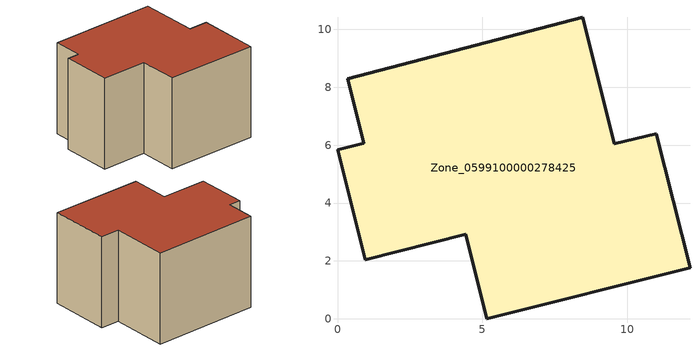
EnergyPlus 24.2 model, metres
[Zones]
Zone_0599100000278425
 floor ground (C_G): 12.17,1.76 5.16,0 4.43,2.92 0.95,2.05 0,5.84 0.91,6.07 0.35,8.29 8.47,10.42 9.56,6.04 11,6.4 z0
 wall outside (C_F): 9.56,6.04 8.47,10.42 0.35,8.29 0.91,6.07 0,5.84 0.95,2.05 4.43,2.92 5.16,0 12.17,1.76 11,6.4 9.56,6.04 z0:7.12
 roof outside (C_R): 5.16,0 12.17,1.76 11,6.4 9.56,6.04 8.47,10.42 0.35,8.29 0.91,6.07 0,5.84 0.95,2.05 4.43,2.92 z7.12
[BUILDING]
Pand.0599100000278425: North Axis=0; Terrain=City; Loads Convergence Tolerance Value=0.04; Temperature Convergence Tolerance Value=0.4; Solar Distribution=FullExterior; Maximum Number of Warmup Days=25; Minimum Number of Warmup Days=1
[Site:Location]
Rotterdam.The.Hague.AP_ZH_NLD Design_Conditions: Latitude=51.96; Longitude=4.45; Time Zone=1; Elevation=-4.5
[SITE:GROUNDTEMPERATURE:BUILDINGSURFACE]
18, 18, 18, 18, 18, 18, 18, 18, 18, 18, 18, 18
[MATERIAL] Thermal Absorptance=0.9; Solar Absorptance=0.7; Visible Absorptance=0.7
Name | Roughness | Thickness | Conductivity | Density | Specific Heat
G.TC.1975-1991 | MediumSmooth | 0.15 | 0.288461 | 540 | 1210
F.TC.1975-1991 | Rough | 0.3 | 0.230769 | 1920 | 840
R.TC.1975-1991 | MediumRough | 0.2 | 0.153846 | 1500 | 1000
[CONSTRUCTION]
C_G: G.TC.1975-1991
C_F: F.TC.1975-1991
C_R: R.TC.1975-1991
[ZONE]
Zone_0599100000278425: Type=1; Multiplier=1; Ceiling Height=Autocalculate; Volume=Autocalculate; Floor Area=autocalculate; Part of Total Floor Area=Yes
[ZONEINFILTRATION:DESIGNFLOWRATE]
Infil_Zone_0599100000278425: Zone or ZoneList or Space or SpaceList=Zone_0599100000278425; Schedule=AlwaysOn; Design Flow Rate Calculation Method=Flow/Area; Flow Rate per Floor Area=0.003; Constant Term Coefficient=1; Temperature Term Coefficient=0; Velocity Term Coefficient=0; Velocity Squared Term Coefficient=0
[HVACTEMPLATE:ZONE:IDEALLOADSAIRSYSTEM]
Zone_0599100000278425: Maximum Heating Supply Air Temperature=50; Minimum Cooling Supply Air Temperature=13; Maximum Heating Supply Air Humidity Ratio=0.0156; Minimum Cooling Supply Air Humidity Ratio=0.0077; Heating Limit=NoLimit; Cooling Limit=NoLimit; Dehumidification Control Type=ConstantSensibleHeatRatio; Cooling Sensible Heat Ratio=0.7; Dehumidification Setpoint=60; Humidification Control Type=None; Humidification Setpoint=30; Outdoor Air Method=None; Outdoor Air Flow Rate per Person=0.00944; Outdoor Air Flow Rate per Zone Floor Area=0; Outdoor Air Flow Rate per Zone=0; Demand Controlled Ventilation Type=None; Outdoor Air Economizer Type=NoEconomizer; Heat Recovery Type=None; Sensible Heat Recovery Effectiveness=0.7; Latent Heat Recovery Effectiveness=0.65
[ZONECONTROL:THERMOSTAT]
ThermostatControl_Zone_0599100000278425: Zone or ZoneList=Zone_0599100000278425; Control Type Schedule=DualSetpointControlType; Control 1=Thermostat_Zone_0599100000278425; Temperature Difference Between Cutout And Setpoint=0
[THERMOSTATSETPOINT:DUALSETPOINT]
Thermostat_Zone_0599100000278425: Heating Setpoint Temperature Schedule=HeatingSetpoint_Zone_0599100000278425; Cooling Setpoint Temperature Schedule=CoolingSetpoint_Zone_0599100000278425
[SCHEDULE:COMPACT]
HeatingSetpoint_Zone_0599100000278425: Through: 12/31, For: AllDays, Until: 24:00, 21
CoolingSetpoint_Zone_0599100000278425: Through: 12/31, For: AllDays, Until: 24:00, 24
DualSetpointControlType: Through: 12/31, For: AllDays, Until: 24:00, 4
AlwaysOn: Through: 12/31, For: AllDays, Until: 24:00, 1
